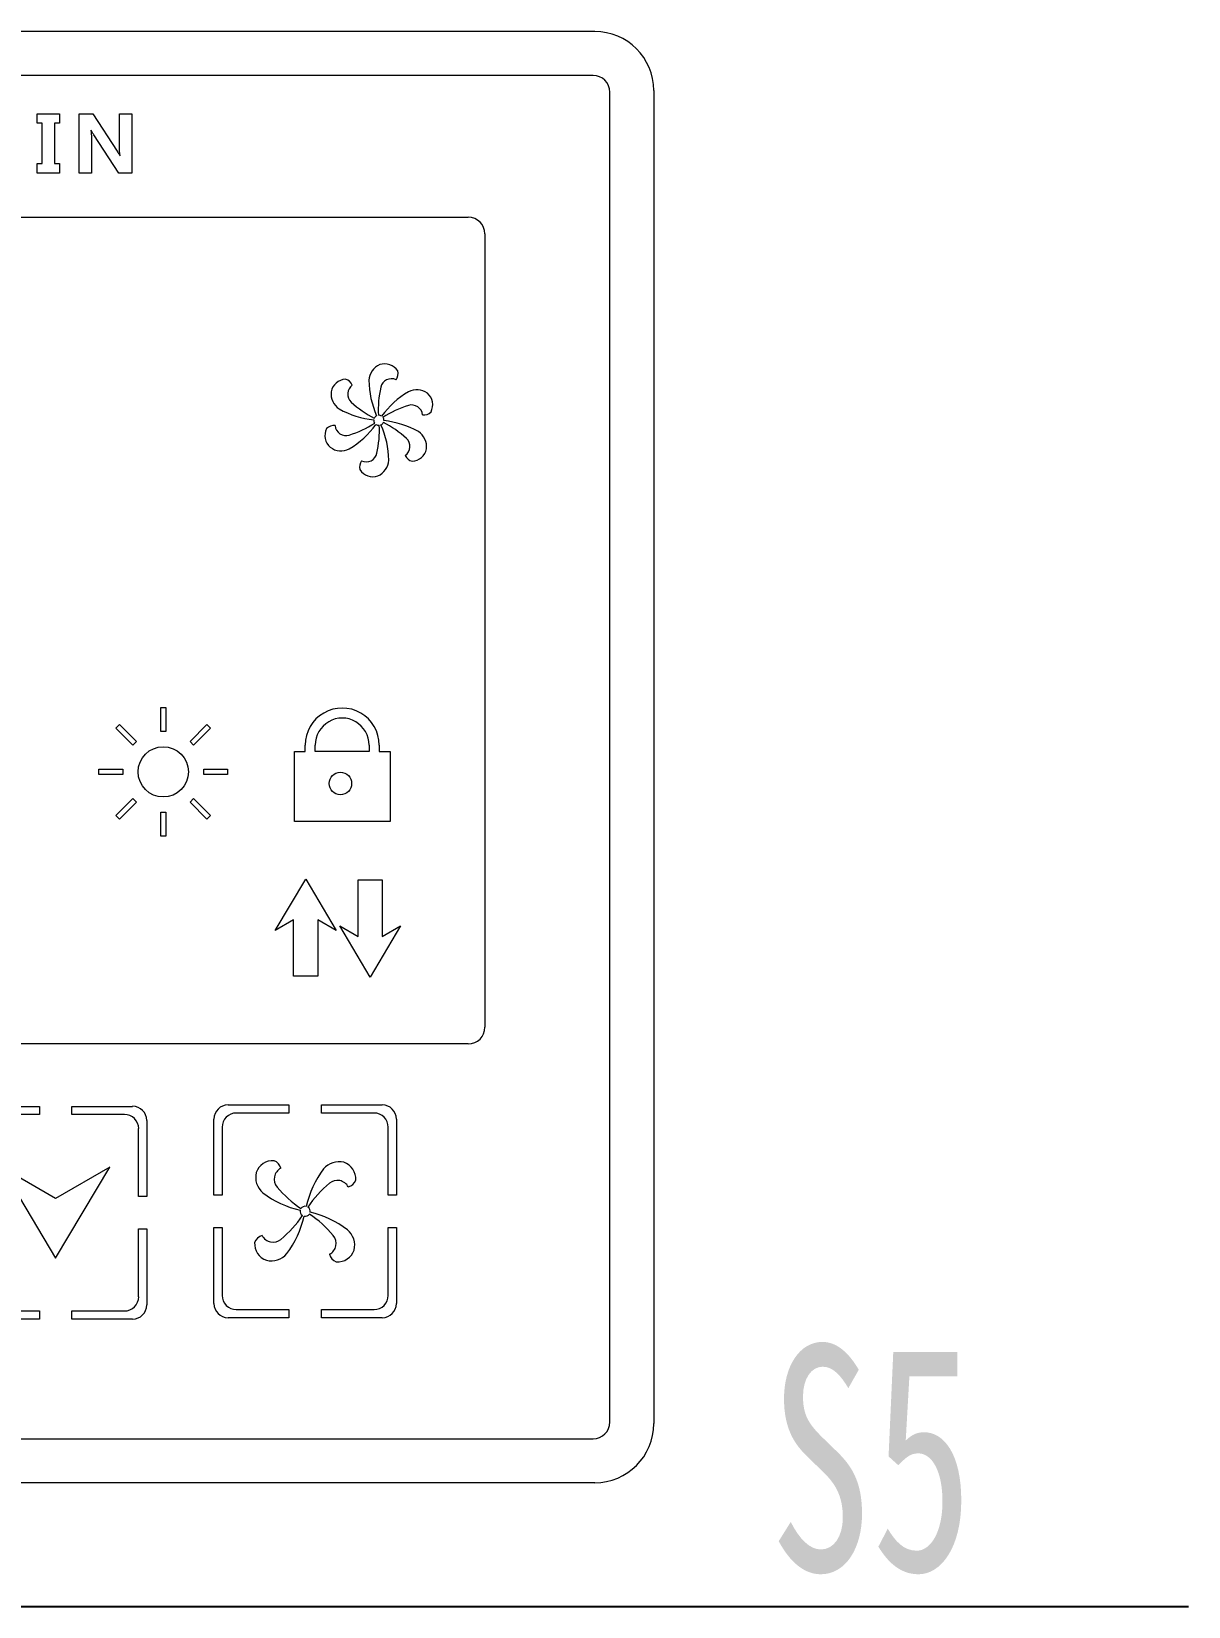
# Model space of a CAD drawing. Header units: millimetres. Extents: x 130143 to 328923, y 19139 to 134795.
# Drawn here: x 232433 to 233461, y 29815 to 31215 of the extents above; entities that cross this region are included whole.
import ezdxf

# ---------------------------------------------------------------- set-up
doc = ezdxf.new("R2010")
doc.units = ezdxf.units.MM
doc.header["$LTSCALE"] = 10
doc.layers.add('新建墙体图', color=255, linetype='Continuous')
doc.layers.add('邦威智能化', color=7, linetype='Continuous', lineweight=18)
doc.styles.add('标准', font='', dxfattribs={"width": 0.667})
doc.styles.get('标准').set_extended_font_data('仿宋_gb2312')

# ---------------------------------------------------------------- blocks, each defined once
blk = doc.blocks.new('25')
at = {"color": 7, "linetype": 'Continuous', "lineweight": 15}
for p, q in [((-26.909, 6.382), (-23.307, 6.382)), ((-23.307, 5.901), (-26.429, 5.901)), ((-23.307, 6.382), (-23.307, 5.901)), ((-21.386, 6.382), (-17.783, 6.382)), ((-21.386, 5.901), (-21.386, 6.382)), ((-18.264, 5.901), (-21.386, 5.901)), ((-12.91, 1.168), (-12.91, 5.671)), ((-12.069, 6.512), (-8.467, 6.512)), ((-8.467, 6.031), (-11.589, 6.031)), ((-8.467, 6.512), (-8.467, 6.031)), ((-6.546, 6.512), (-2.943, 6.512)), ((-6.546, 6.031), (-6.546, 6.512)), ((-3.424, 6.031), (-6.546, 6.031)), ((-2.103, 5.671), (-2.103, 1.168)), ((2.994, 6.304), (6.596, 6.304)), ((6.596, 5.824), (3.474, 5.824)), ((6.596, 6.304), (6.596, 5.824)), ((8.517, 6.304), (12.12, 6.304)), ((8.517, 5.824), (8.517, 6.304)), ((11.64, 5.824), (8.517, 5.824)), ((17.783, 6.389), (21.386, 6.389)), ((21.386, 5.908), (18.264, 5.908)), ((21.386, 6.389), (21.386, 5.908)), ((23.307, 6.389), (26.909, 6.389)), ((23.307, 5.908), (23.307, 6.389)), ((26.429, 5.908), (23.307, 5.908)), ((-27.75, 1.038), (-27.75, 5.541)), ((-27.27, 5.061), (-27.27, 1.038)), ((-17.423, 1.038), (-17.423, 5.061)), ((-16.943, 5.541), (-16.943, 1.038)), ((-12.43, 5.191), (-12.43, 1.168)), ((-2.583, 1.168), (-2.583, 5.191)), ((2.153, 0.961), (2.153, 5.464)), ((2.634, 4.983), (2.634, 0.961)), ((12.48, 0.961), (12.48, 4.983)), ((12.96, 5.464), (12.96, 0.961)), ((16.943, 1.045), (16.943, 5.548)), ((17.423, 5.068), (17.423, 1.045)), ((27.27, 1.045), (27.27, 5.068)), ((27.75, 5.548), (27.75, 1.045)), ((-22.776, 0.078), (-22.776, 3.14)), ((-21.917, 3.14), (-21.917, 0.078)), ((-10.713, -2.494), (-7.506, 2.909)), ((-7.506, 2.909), (-4.299, -2.494)), ((-24.046, 1.796), (-23.71, 2.095)), ((-23.71, 2.095), (-23.299, 2.3)), ((-23.299, 2.3), (-23.299, 1.502)), ((-21.394, 2.319), (-20.946, 2.095)), ((-21.394, 1.534), (-21.394, 2.319)), ((-20.946, 2.095), (-20.61, 1.796)), ((4.35, 2.701), (7.557, -2.701)), ((7.557, 0.847), (4.35, 2.701)), ((7.557, -2.701), (10.764, 2.701)), ((10.764, 2.701), (7.557, 0.847)), ((-27.27, 1.038), (-27.75, 1.038)), ((-24.718, 0.526), (-24.569, 0.974)), ((-24.569, 0.974), (-24.345, 1.422)), ((-24.345, 1.422), (-24.046, 1.796)), ((-23.822, 0.937), (-23.971, 0.563)), ((-23.56, 1.273), (-23.822, 0.937)), ((-23.299, 1.502), (-23.56, 1.273)), ((-21.095, 1.273), (-21.394, 1.534)), ((-20.834, 0.937), (-21.095, 1.273)), ((-20.684, 0.563), (-20.834, 0.937)), ((-20.61, 1.796), (-20.311, 1.422)), ((-20.311, 1.422), (-20.087, 0.974)), ((-20.087, 0.974), (-19.937, 0.526)), ((-16.943, 1.038), (-17.423, 1.038)), ((-12.43, 1.168), (-12.91, 1.168)), ((-2.103, 1.168), (-2.583, 1.168)), ((2.634, 0.961), (2.153, 0.961)), ((12.96, 0.961), (12.48, 0.961)), ((17.423, 1.045), (16.943, 1.045)), ((27.75, 1.045), (27.27, 1.045)), ((-24.756, 0.078), (-24.718, 0.526)), ((-24.718, -0.408), (-24.756, 0.078)), ((-23.971, 0.563), (-24.046, 0.19)), ((-24.046, 0.19), (-24.009, -0.221)), ((-20.61, 0.19), (-20.684, 0.563)), ((-20.647, -0.221), (-20.61, 0.19)), ((-19.937, 0.526), (-19.9, 0.078)), ((-19.9, 0.078), (-19.937, -0.408)), ((-27.75, -0.883), (-27.27, -0.883)), ((-27.75, -5.386), (-27.75, -0.883)), ((-27.27, -0.883), (-27.27, -4.906)), ((-24.569, -0.856), (-24.718, -0.408)), ((-24.345, -1.267), (-24.569, -0.856)), ((-24.009, -0.221), (-23.897, -0.595)), ((-23.897, -0.595), (-23.71, -0.931)), ((-23.71, -0.931), (-23.448, -1.23)), ((-21.207, -1.23), (-20.946, -0.931)), ((-20.946, -0.931), (-20.759, -0.595)), ((-20.759, -0.595), (-20.647, -0.221)), ((-20.087, -0.856), (-20.311, -1.267)), ((-19.937, -0.408), (-20.087, -0.856)), ((-17.423, -0.883), (-16.943, -0.883)), ((-17.423, -4.906), (-17.423, -0.883)), ((-16.943, -0.883), (-16.943, -5.386)), ((-12.91, -0.753), (-12.43, -0.753)), ((-12.91, -5.256), (-12.91, -0.753)), ((-12.43, -0.753), (-12.43, -4.776)), ((-7.506, -0.64), (-10.713, -2.494)), ((-4.299, -2.494), (-7.506, -0.64)), ((-2.583, -0.753), (-2.103, -0.753)), ((-2.583, -4.776), (-2.583, -0.753)), ((-2.103, -0.753), (-2.103, -5.256)), ((16.943, -0.876), (17.423, -0.876)), ((16.943, -5.379), (16.943, -0.876)), ((17.423, -0.876), (17.423, -4.899)), ((27.27, -0.876), (27.75, -0.876)), ((27.27, -4.899), (27.27, -0.876)), ((27.75, -0.876), (27.75, -5.379)), ((-24.046, -1.641), (-24.345, -1.267)), ((-23.672, -1.939), (-24.046, -1.641)), ((-23.448, -1.23), (-23.112, -1.454)), ((-23.112, -1.454), (-22.739, -1.603)), ((-22.739, -1.603), (-22.328, -1.641)), ((-22.328, -1.641), (-21.917, -1.603)), ((-21.917, -1.603), (-21.543, -1.454)), ((-21.543, -1.454), (-21.207, -1.23)), ((-20.61, -1.641), (-20.983, -1.939)), ((-20.311, -1.267), (-20.61, -1.641)), ((2.153, -0.961), (2.634, -0.961)), ((2.153, -5.464), (2.153, -0.961)), ((2.634, -0.961), (2.634, -4.983)), ((12.48, -0.961), (12.96, -0.961)), ((12.48, -4.983), (12.48, -0.961)), ((12.96, -0.961), (12.96, -5.464)), ((-23.262, -2.164), (-23.672, -1.939)), ((-22.813, -2.313), (-23.262, -2.164)), ((-22.328, -2.35), (-22.813, -2.313)), ((-21.842, -2.313), (-22.328, -2.35)), ((-21.394, -2.164), (-21.842, -2.313)), ((-20.983, -1.939), (-21.394, -2.164)), ((-23.307, -6.227), (-26.909, -6.227)), ((-26.429, -5.746), (-23.307, -5.746)), ((-23.307, -5.746), (-23.307, -6.227)), ((-21.386, -5.746), (-18.264, -5.746)), ((-21.386, -6.227), (-21.386, -5.746)), ((-17.783, -6.227), (-21.386, -6.227)), ((-8.467, -6.096), (-12.069, -6.096)), ((-11.589, -5.616), (-8.467, -5.616)), ((-8.467, -5.616), (-8.467, -6.096)), ((-6.546, -5.616), (-3.424, -5.616)), ((-6.546, -6.096), (-6.546, -5.616)), ((-2.943, -6.096), (-6.546, -6.096)), ((6.596, -6.304), (2.994, -6.304)), ((3.474, -5.824), (6.596, -5.824)), ((6.596, -5.824), (6.596, -6.304)), ((8.517, -5.824), (11.64, -5.824)), ((8.517, -6.304), (8.517, -5.824)), ((12.12, -6.304), (8.517, -6.304)), ((21.386, -6.22), (17.783, -6.22)), ((18.264, -5.739), (21.386, -5.739)), ((21.386, -5.739), (21.386, -6.22)), ((23.307, -5.739), (26.429, -5.739)), ((23.307, -6.22), (23.307, -5.739)), ((26.909, -6.22), (23.307, -6.22))]:
    blk.add_line(p, q, dxfattribs=at)
for centre, radius, start, end in [((-26.909, 5.541), 0.841, 90, 180), ((-26.909, 5.541), 0.841, 90, 180), ((-26.429, 5.061), 0.841, 90, 180), ((-26.429, 5.061), 0.841, 90, 180), ((-18.264, 5.061), 0.841, 0, 90), ((-18.264, 5.061), 0.841, 0, 90), ((-17.783, 5.541), 0.841, 0, 90), ((-17.783, 5.541), 0.841, 0, 90), ((-12.069, 5.671), 0.841, 90, 180), ((-12.069, 5.671), 0.841, 90, 180), ((-11.589, 5.191), 0.841, 90, 180), ((-11.589, 5.191), 0.841, 90, 180), ((-3.424, 5.191), 0.841, 0, 90), ((-3.424, 5.191), 0.841, 0, 90), ((-2.943, 5.671), 0.841, 0, 90), ((-2.943, 5.671), 0.841, 0, 90), ((2.994, 5.464), 0.841, 90, 180), ((2.994, 5.464), 0.841, 90, 180), ((3.474, 4.983), 0.841, 90, 180), ((3.474, 4.983), 0.841, 90, 180), ((11.64, 4.983), 0.841, 0, 90), ((11.64, 4.983), 0.841, 0, 90), ((12.12, 5.464), 0.841, 0, 90), ((12.12, 5.464), 0.841, 0, 90), ((17.783, 5.548), 0.841, 90, 180), ((17.783, 5.548), 0.841, 90, 180), ((18.264, 5.068), 0.841, 90, 180), ((18.264, 5.068), 0.841, 90, 180), ((26.429, 5.068), 0.841, 0, 90), ((26.429, 5.068), 0.841, 0, 90), ((26.909, 5.548), 0.841, 360, 90), ((26.909, 5.548), 0.841, 360, 90), ((-22.346, 3.14), 0.43, 0, 180), ((-22.346, 3.14), 0.43, 0, 180), ((20.425, 2.044), 1.037, 85.69551, 160.98824), ((20.425, 2.044), 1.037, 85.69551, 160.98824), ((20.289, 2.483), 0.632, 13.86111, 70.22593), ((20.289, 2.483), 0.632, 13.86111, 70.22593), ((24.365, 1.798), 1.221, 76.78969, 139.25463), ((24.365, 1.798), 1.221, 76.78969, 139.25463), ((24.306, 2.006), 1.037, 355.69551, 70.98824), ((24.306, 2.006), 1.037, 355.69551, 70.98824), ((20.633, 2.103), 1.221, 166.78969, 229.25463), ((20.633, 2.103), 1.221, 166.78969, 229.25463), ((21.246, 1.988), 0.732, 117.9271, 219.61662), ((21.246, 1.988), 0.732, 117.9271, 219.61662), ((28.092, -0.922), 5.831, 142.91956, 167.14708), ((28.092, -0.922), 5.831, 142.91956, 167.14708), ((24.25, 1.185), 0.732, 27.9271, 129.61662), ((24.25, 1.185), 0.732, 27.9271, 129.61662), ((24.745, 2.142), 0.632, 283.86111, 340.22593), ((24.745, 2.142), 0.632, 283.86111, 340.22593), ((23.352, 5.83), 5.831, 232.91956, 257.14708), ((23.352, 5.83), 5.831, 232.91956, 257.14708), ((25.983, 5.98), 6.926, 220.06228, 235.87043), ((25.983, 5.98), 6.926, 220.06228, 235.87043), ((28.241, -3.552), 6.926, 130.06228, 145.87043), ((28.241, -3.552), 6.926, 130.06228, 145.87043), ((-22.346, 0.078), 0.43, 180, 360), ((-22.346, 0.078), 0.43, 180, 360), ((22.346, 0.084), 0.297, 168.21805, 237.10036), ((22.346, 0.084), 0.297, 168.21805, 237.10036), ((22.346, 0.084), 0.297, 78.21805, 147.10036), ((22.346, 0.084), 0.297, 78.21805, 147.10036), ((22.346, 0.084), 0.297, 348.21805, 57.10036), ((22.346, 0.084), 0.297, 348.21805, 57.10036), ((21.34, -5.661), 5.831, 52.91956, 77.14708), ((21.34, -5.661), 5.831, 52.91956, 77.14708), ((16.451, 3.721), 6.926, 310.06228, 325.87043), ((16.451, 3.721), 6.926, 310.06228, 325.87043), ((16.601, 1.09), 5.831, 322.91956, 347.14708), ((16.601, 1.09), 5.831, 322.91956, 347.14708), ((22.346, 0.084), 0.297, 258.21805, 327.10036), ((22.346, 0.084), 0.297, 258.21805, 327.10036), ((18.71, -5.811), 6.926, 40.06228, 55.87043), ((18.71, -5.811), 6.926, 40.06228, 55.87043), ((20.387, -1.837), 1.037, 175.69551, 250.98824), ((20.387, -1.837), 1.037, 175.69551, 250.98824), ((19.948, -1.973), 0.632, 103.86111, 160.22593), ((19.948, -1.973), 0.632, 103.86111, 160.22593), ((20.443, -1.016), 0.732, 207.9271, 309.61662), ((20.443, -1.016), 0.732, 207.9271, 309.61662), ((23.447, -1.819), 0.732, 297.9271, 39.61662), ((23.447, -1.819), 0.732, 297.9271, 39.61662), ((24.06, -1.934), 1.221, 346.78969, 49.25463), ((24.06, -1.934), 1.221, 346.78969, 49.25463), ((20.328, -1.629), 1.221, 256.78969, 319.25463), ((20.328, -1.629), 1.221, 256.78969, 319.25463), ((24.404, -2.314), 0.632, 193.86111, 250.22593), ((24.404, -2.314), 0.632, 193.86111, 250.22593), ((24.268, -1.875), 1.037, 265.69551, 340.98824), ((24.268, -1.875), 1.037, 265.69551, 340.98824), ((-26.909, -5.386), 0.841, 180, 270), ((-26.909, -5.386), 0.841, 180, 270), ((-26.429, -4.906), 0.841, 180, 270), ((-26.429, -4.906), 0.841, 180, 270), ((-18.264, -4.906), 0.841, 270, 0), ((-18.264, -4.906), 0.841, 270, 0), ((-17.783, -5.386), 0.841, 270, 0), ((-17.783, -5.386), 0.841, 270, 0), ((-12.069, -5.256), 0.841, 180, 270), ((-12.069, -5.256), 0.841, 180, 270), ((-11.589, -4.776), 0.841, 180, 270), ((-11.589, -4.776), 0.841, 180, 270), ((-3.424, -4.776), 0.841, 270, 360), ((-3.424, -4.776), 0.841, 270, 360), ((-2.943, -5.256), 0.841, 270, 0), ((-2.943, -5.256), 0.841, 270, 0), ((2.994, -5.464), 0.841, 180, 270), ((2.994, -5.464), 0.841, 180, 270), ((3.474, -4.983), 0.841, 180, 270), ((3.474, -4.983), 0.841, 180, 270), ((11.64, -4.983), 0.841, 270, 0), ((11.64, -4.983), 0.841, 270, 0), ((12.12, -5.464), 0.841, 270, 0), ((12.12, -5.464), 0.841, 270, 0), ((17.783, -5.379), 0.841, 180, 270), ((17.783, -5.379), 0.841, 180, 270), ((18.264, -4.899), 0.841, 180, 270), ((18.264, -4.899), 0.841, 180, 270), ((26.429, -4.899), 0.841, 270, 0), ((26.429, -4.899), 0.841, 270, 0), ((26.909, -5.379), 0.841, 270, 0), ((26.909, -5.379), 0.841, 270, 0)]:
    blk.add_arc(centre, radius, start, end, dxfattribs=at)

msp = doc.modelspace()

# ---------------------------------------------------------------- linework, layer by layer
at = {"layer": '新建墙体图'}
msp.add_line((231639.48094, 29815.10407), (233460.81846, 29815.10407), dxfattribs=at)
at = {"layer": '邦威智能化'}
for p, q in [((232933.08748, 31215.1403), (231748.08748, 31215.1403)), ((232985.58748, 31162.6403), (232985.58748, 29977.6403)), ((232933.08748, 29925.1403), (231748.08748, 29925.1403))]:
    msp.add_line(p, q, dxfattribs=at)
at = {"layer": '邦威智能化', "color": 7, "linetype": 'Continuous', "lineweight": 15}
for p, q in [((232931.58748, 31176.1403), (231749.58748, 31176.1403)), ((232946.58748, 29979.1403), (232946.58748, 31161.1403)), ((232437.68504, 31141.84762), (232457.5326, 31141.84762)), ((232437.68504, 31133.52445), (232437.68504, 31141.84762)), ((232457.5326, 31141.84762), (232457.5326, 31133.52445)), ((232474.94724, 31141.84762), (232487.16189, 31141.84762)), ((232474.94724, 31089.34762), (232474.94724, 31141.84762)), ((232487.16189, 31141.84762), (232508.62007, 31108.83504)), ((232510.8009, 31111.91621), (232510.8009, 31141.84762)), ((232510.8009, 31141.84762), (232521.68504, 31141.84762)), ((232521.68504, 31141.84762), (232521.68504, 31089.34762)), ((232442.16675, 31133.52445), (232437.68504, 31133.52445)), ((232442.16675, 31097.67079), (232442.16675, 31133.52445)), ((232453.0509, 31133.52445), (232453.0509, 31097.67079)), ((232457.5326, 31133.52445), (232453.0509, 31133.52445)), ((232485.43123, 31127.58218), (232485.26117, 31127.58218)), ((232510.21067, 31089.34762), (232487.94219, 31123.31055)), ((232485.83138, 31119.20899), (232485.83138, 31089.34762)), ((232437.68504, 31097.67079), (232442.16675, 31097.67079)), ((232437.68504, 31089.34762), (232437.68504, 31097.67079)), ((232453.0509, 31097.67079), (232457.5326, 31097.67079)), ((232457.5326, 31097.67079), (232457.5326, 31089.34762)), ((232511.23106, 31104.66345), (232511.40112, 31104.66345)), ((232457.5326, 31089.34762), (232437.68504, 31089.34762)), ((232485.83138, 31089.34762), (232474.94724, 31089.34762)), ((232521.68504, 31089.34762), (232510.21067, 31089.34762)), ((231860.58748, 31050.1403), (232820.58748, 31050.1403)), ((232835.58748, 31035.1403), (232835.58748, 30330.14029)), ((232547.40019, 30614.24391), (232551.90019, 30614.24391)), ((232547.40019, 30592.98367), (232547.40019, 30614.24391)), ((232551.90019, 30614.24391), (232551.90019, 30592.98367)), ((232507.61325, 30595.89966), (232510.79524, 30599.08164)), ((232522.64651, 30580.8664), (232507.61325, 30595.89966)), ((232510.79524, 30599.08164), (232525.82849, 30584.04838)), ((232551.90019, 30592.98367), (232547.40019, 30592.98367)), ((232573.47189, 30584.04838), (232588.50514, 30599.08164)), ((232591.68712, 30595.89966), (232576.65387, 30580.8664)), ((232588.50514, 30599.08164), (232591.68712, 30595.89966)), ((232525.82849, 30584.04838), (232522.64651, 30580.8664)), ((232576.65387, 30580.8664), (232573.47189, 30584.04838)), ((232675.85323, 30575.05793), (232675.85323, 30580.83804)), ((232684.76109, 30575.05793), (232684.76109, 30580.83811)), ((232732.61504, 30580.83811), (232732.61504, 30575.05793)), ((232741.5229, 30580.83804), (232741.5229, 30575.05793)), ((232666.17884, 30575.05793), (232675.85323, 30575.05793)), ((232666.17884, 30513.03923), (232666.17884, 30575.05793)), ((232732.61504, 30575.05793), (232684.76109, 30575.05793)), ((232741.5229, 30575.05793), (232751.19729, 30575.05793)), ((232751.19729, 30575.05793), (232751.19729, 30513.03923)), ((232492.45099, 30559.2947), (232513.71122, 30559.2947)), ((232492.45099, 30554.7947), (232492.45099, 30559.2947)), ((232513.71122, 30554.7947), (232492.45099, 30554.7947)), ((232513.71122, 30559.2947), (232513.71122, 30554.7947)), ((232585.58916, 30554.7947), (232585.58916, 30559.2947)), ((232585.58916, 30559.2947), (232606.84939, 30559.2947)), ((232606.84939, 30554.7947), (232585.58916, 30554.7947)), ((232606.84939, 30559.2947), (232606.84939, 30554.7947)), ((232507.61325, 30518.18975), (232522.64651, 30533.22301)), ((232525.82849, 30530.04103), (232510.79524, 30515.00777)), ((232522.64651, 30533.22301), (232525.82849, 30530.04103)), ((232547.40019, 30521.10574), (232551.90019, 30521.10574)), ((232547.40019, 30499.8455), (232547.40019, 30521.10574)), ((232551.90019, 30521.10574), (232551.90019, 30499.8455)), ((232573.47189, 30530.04103), (232576.65387, 30533.22301)), ((232588.50514, 30515.00777), (232573.47189, 30530.04103)), ((232576.65387, 30533.22301), (232591.68712, 30518.18975)), ((232510.79524, 30515.00777), (232507.61325, 30518.18975)), ((232591.68712, 30518.18975), (232588.50514, 30515.00777)), ((232751.19729, 30513.03923), (232666.17884, 30513.03923)), ((232551.90019, 30499.8455), (232547.40019, 30499.8455)), ((232649.18494, 30416.00104), (232676.22591, 30461.55368)), ((232676.22591, 30461.55368), (232703.26687, 30416.00104)), ((232722.89746, 30410.74485), (232722.89746, 30460.94064)), ((232722.89746, 30460.94064), (232744.24599, 30460.94064)), ((232744.24599, 30460.94064), (232744.24599, 30410.74485)), ((232665.55164, 30425.46252), (232649.18494, 30416.00104)), ((232665.55164, 30375.26673), (232665.55164, 30425.46252)), ((232686.90017, 30425.46252), (232686.90017, 30375.26673)), ((232703.26687, 30416.00104), (232686.90017, 30425.46252)), ((232706.53075, 30420.20633), (232722.89746, 30410.74485)), ((232733.57172, 30374.6537), (232706.53075, 30420.20633)), ((232760.61269, 30420.20633), (232733.57172, 30374.6537)), ((232744.24599, 30410.74485), (232760.61269, 30420.20633)), ((232686.90017, 30375.26673), (232665.55164, 30375.26673)), ((232820.58748, 30315.1403), (231860.58748, 30315.1403)), ((231749.58748, 29964.1403), (232931.58748, 29964.1403))]:
    msp.add_line(p, q, dxfattribs=at)
for centre, radius in [((232549.65019, 30557.0447), 22.35081), ((232549.65019, 30557.0447), 22.35081), ((232707.06779, 30546.61812), 10.0034), ((232707.06779, 30546.61812), 10.0034)]:
    msp.add_circle(centre, radius, dxfattribs=at)
at = {"layer": '邦威智能化'}
for centre, start, end in [((232933.08748, 31162.6403), 0, 90), ((232933.08748, 29977.6403), 270, 360)]:
    msp.add_arc(centre, 52.5, start, end, dxfattribs=at)
at = {"layer": '邦威智能化', "color": 7, "linetype": 'Continuous', "lineweight": 15}
for centre, radius, start, end in [((232931.58748, 31161.1403), 15, 0, 90), ((232931.58748, 31161.1403), 15, 0, 90), ((232820.58748, 31035.1403), 15, 0, 90), ((232820.58748, 31035.1403), 15, 0, 90), ((232748.71645, 30904.12876), 16.30623, 114.26174769, 176.7266881), ((232748.71645, 30904.12876), 16.30623, 114.26174769, 176.7266881), ((232746.40164, 30905.85763), 13.84982, 33.16757317, 108.46029822), ((232746.40164, 30905.85763), 13.84982, 33.16757317, 108.46029822), ((232749.95223, 30910.86827), 8.44229, 321.33317402, 17.69799656), ((232749.95223, 30910.86827), 8.44229, 321.33317402, 17.69799656), ((232712.38499, 30892.17973), 13.84982, 93.16757318, 168.46029822), ((232712.38499, 30892.17973), 13.84982, 93.16757318, 168.46029822), ((232709.82094, 30897.75995), 8.44229, 21.33317402, 77.69799656), ((232709.82094, 30897.75995), 8.44229, 21.33317402, 77.69799656), ((232723.34738, 30892.86286), 9.77544, 125.39916244, 227.08868415), ((232723.34738, 30892.86286), 9.77544, 125.39916244, 227.08868415), ((232810.3374, 30905.59229), 77.90239, 180.39162021, 204.26045888), ((232810.3374, 30905.59229), 77.90239, 180.39162021, 204.26045888), ((232833.30343, 30878.91482), 92.53882, 167.53433927, 183.04052034), ((232833.30343, 30878.91482), 92.53882, 167.53433927, 183.04052034), ((232752.47445, 30896.70549), 9.77544, 65.39916244, 167.08868415), ((232752.47445, 30896.70549), 9.77544, 65.39916244, 167.08868415), ((232715.03964, 30893.31998), 16.30623, 174.26174769, 236.7266881), ((232715.03964, 30893.31998), 16.30623, 174.26174769, 236.7266881), ((232779.16904, 30953.96748), 92.53882, 227.53433927, 243.04052034), ((232779.16904, 30953.96748), 92.53882, 227.53433927, 243.04052034), ((232806.99347, 30827.73464), 77.90239, 120.39162021, 144.26045888), ((232806.99347, 30827.73464), 77.90239, 120.39162021, 144.26045888), ((232774.91554, 30880.36818), 16.30623, 54.26174769, 116.7266881), ((232774.91554, 30880.36818), 16.30623, 54.26174769, 116.7266881), ((232775.25538, 30883.2373), 13.84982, 333.16757317, 48.46029822), ((232775.25538, 30883.2373), 13.84982, 333.16757317, 48.46029822), ((232744.58266, 30947.41705), 77.90239, 240.39162021, 264.26045888), ((232744.58266, 30947.41705), 77.90239, 240.39162021, 264.26045888), ((232741.23873, 30869.5594), 4.46024, 115.55340812, 154.42144031), ((232741.23873, 30869.5594), 4.46024, 115.55340812, 154.42144031), ((232741.23873, 30869.5594), 4.46024, 55.55340812, 94.42144031), ((232741.23873, 30869.5594), 4.46024, 55.55340812, 94.42144031), ((232795.37311, 30794.50674), 92.53882, 107.53433927, 123.04052034), ((232795.37311, 30794.50674), 92.53882, 107.53433927, 123.04052034), ((232741.23873, 30869.5594), 4.46024, 355.55340812, 34.42144031), ((232741.23873, 30869.5594), 4.46024, 355.55340812, 34.42144031), ((232770.36579, 30873.40202), 9.77544, 5.39916244, 107.08868415), ((232770.36579, 30873.40202), 9.77544, 5.39916244, 107.08868415), ((232781.37002, 30882.66771), 8.44229, 261.33317402, 317.69799656), ((232781.37002, 30882.66771), 8.44229, 261.33317402, 317.69799656), ((232707.22208, 30855.88149), 13.84982, 153.16757317, 228.46029822), ((232707.22208, 30855.88149), 13.84982, 153.16757317, 228.46029822), ((232701.10744, 30856.45108), 8.44229, 81.33317402, 137.69799656), ((232701.10744, 30856.45108), 8.44229, 81.33317402, 137.69799656), ((232712.11166, 30865.71677), 9.77544, 185.39916244, 287.08868415), ((232712.11166, 30865.71677), 9.77544, 185.39916244, 287.08868415), ((232675.48399, 30911.38415), 77.90239, 300.39162021, 324.26045888), ((232675.48399, 30911.38415), 77.90239, 300.39162021, 324.26045888), ((232687.10434, 30944.61206), 92.53882, 287.53433927, 303.04052034), ((232687.10434, 30944.61206), 92.53882, 287.53433927, 303.04052034), ((232741.23873, 30869.5594), 4.46024, 175.55340812, 214.42144031), ((232741.23873, 30869.5594), 4.46024, 175.55340812, 214.42144031), ((232741.23873, 30869.5594), 4.46024, 235.55340812, 274.42144031), ((232741.23873, 30869.5594), 4.46024, 235.55340812, 274.42144031), ((232649.17402, 30860.20397), 92.53882, 347.53433927, 3.04052034), ((232649.17402, 30860.20397), 92.53882, 347.53433927, 3.04052034), ((232741.23873, 30869.5594), 4.46024, 295.55340812, 334.42144031), ((232741.23873, 30869.5594), 4.46024, 295.55340812, 334.42144031), ((232672.14006, 30833.5265), 77.90239, 0.39162021, 24.26045888), ((232672.14006, 30833.5265), 77.90239, 0.39162021, 24.26045888), ((232703.30841, 30785.15131), 92.53882, 47.53433927, 63.04052034), ((232703.30841, 30785.15131), 92.53882, 47.53433927, 63.04052034), ((232737.8948, 30791.70174), 77.90239, 60.39162021, 84.26045888), ((232737.8948, 30791.70174), 77.90239, 60.39162021, 84.26045888), ((232767.43781, 30845.79882), 16.30623, 354.26174769, 56.7266881), ((232767.43781, 30845.79882), 16.30623, 354.26174769, 56.7266881), ((232707.56192, 30858.75061), 16.30623, 234.26174769, 296.7266881), ((232707.56192, 30858.75061), 16.30623, 234.26174769, 296.7266881), ((232759.13007, 30846.25593), 9.77544, 305.39916244, 47.08868415), ((232759.13007, 30846.25593), 9.77544, 305.39916244, 47.08868415), ((232770.09246, 30846.93907), 13.84982, 273.16757318, 348.46029822), ((232770.09246, 30846.93907), 13.84982, 273.16757318, 348.46029822), ((232732.52522, 30828.25052), 8.44229, 141.33317402, 197.69799656), ((232732.52522, 30828.25052), 8.44229, 141.33317402, 197.69799656), ((232730.003, 30842.41331), 9.77544, 245.39916244, 347.08868415), ((232730.003, 30842.41331), 9.77544, 245.39916244, 347.08868415), ((232733.761, 30834.99003), 16.30623, 294.26174769, 356.7266881), ((232733.761, 30834.99003), 16.30623, 294.26174769, 356.7266881), ((232772.65651, 30841.35884), 8.44229, 201.33317402, 257.69799656), ((232772.65651, 30841.35884), 8.44229, 201.33317402, 257.69799656), ((232736.07582, 30833.26116), 13.84982, 213.16757317, 288.46029822), ((232736.07582, 30833.26116), 13.84982, 213.16757317, 288.46029822), ((232708.68807, 30580.92267), 32.83494, 359.8523367, 180.1476633), ((232708.68807, 30580.92267), 32.83494, 359.8523367, 180.1476633), ((232708.68807, 30580.89828), 23.92705, 359.85590877, 180.14409123), ((232708.68807, 30580.89828), 23.92705, 359.85590877, 180.14409123), ((232820.58748, 30330.1403), 15, 270, 0), ((232820.58748, 30330.1403), 15, 270, 0), ((232931.58748, 29979.1403), 15, 270, 0), ((232931.58748, 29979.1403), 15, 270, 0)]:
    msp.add_arc(centre, radius, start, end, dxfattribs=at)
for points, knots in [([(232485.26117, 31127.58218), (232485.30608, 31127.34236), (232485.40185, 31126.83089), (232485.52007, 31126.01353), (232485.61871, 31125.10256), (232485.69743, 31124.10171), (232485.75728, 31123.01098), (232485.79307, 31121.8268), (232485.82697, 31120.54969), (232485.82988, 31119.66586), (232485.83138, 31119.20899)], [0, 0, 0, 0, 179.93331745, 383.7445468675, 608.888810287, 855.6053580917, 1124.0757737181, 1414.4408313068, 1729.3187346209, 2066.2529393964, 2066.2529393964, 2066.2529393964, 2066.2529393964]), ([(232485.26117, 31127.58218), (232485.30608, 31127.34236), (232485.40185, 31126.83089), (232485.52007, 31126.01353), (232485.61871, 31125.10256), (232485.69743, 31124.10171), (232485.75728, 31123.01098), (232485.79307, 31121.8268), (232485.82697, 31120.54969), (232485.82988, 31119.66586), (232485.83138, 31119.20899)], [0, 0, 0, 0, 179.93331745, 383.7445468675, 608.888810287, 855.6053580917, 1124.0757737181, 1414.4408313068, 1729.3187346209, 2066.2529393964, 2066.2529393964, 2066.2529393964, 2066.2529393964]), ([(232487.94219, 31123.31055), (232487.6689, 31123.72874), (232487.15499, 31124.51511), (232486.47869, 31125.65237), (232485.89672, 31126.64852), (232485.57833, 31127.28715), (232485.43123, 31127.58218)], [0, 0, 0, 0, 333.9602451603, 627.9956491142, 884.6235828915, 1104.9859516019, 1104.9859516019, 1104.9859516019, 1104.9859516019]), ([(232487.94219, 31123.31055), (232487.6689, 31123.72874), (232487.15499, 31124.51511), (232486.47869, 31125.65237), (232485.89672, 31126.64852), (232485.57833, 31127.28715), (232485.43123, 31127.58218)], [0, 0, 0, 0, 333.9602451603, 627.9956491142, 884.6235828915, 1104.9859516019, 1104.9859516019, 1104.9859516019, 1104.9859516019]), ([(232508.62007, 31108.83504), (232508.7901, 31108.57493), (232509.1145, 31108.07869), (232509.57701, 31107.372), (232509.97353, 31106.73065), (232510.32348, 31106.17035), (232510.6277, 31105.68933), (232510.87287, 31105.27957), (232511.08003, 31104.95206), (232511.18539, 31104.75073), (232511.23106, 31104.66345)], [0, 0, 0, 0, 395.7560558587, 755.015477475, 1075.5151927829, 1355.9524436773, 1596.3272301582, 1800.2530933271, 1964.1195287547, 2089.5205000185, 2089.5205000185, 2089.5205000185, 2089.5205000185]), ([(232508.62007, 31108.83504), (232508.7901, 31108.57493), (232509.1145, 31108.07869), (232509.57701, 31107.372), (232509.97353, 31106.73065), (232510.32348, 31106.17035), (232510.6277, 31105.68933), (232510.87287, 31105.27957), (232511.08003, 31104.95206), (232511.18539, 31104.75073), (232511.23106, 31104.66345)], [0, 0, 0, 0, 395.7560558587, 755.015477475, 1075.5151927829, 1355.9524436773, 1596.3272301582, 1800.2530933271, 1964.1195287547, 2089.5205000185, 2089.5205000185, 2089.5205000185, 2089.5205000185]), ([(232511.40112, 31104.66345), (232511.35153, 31104.83952), (232511.24302, 31105.22473), (232511.13469, 31105.86575), (232511.01634, 31106.60784), (232510.94836, 31107.46078), (232510.86973, 31108.42034), (232510.8404, 31109.4919), (232510.80476, 31110.66884), (232510.80222, 31111.48934), (232510.8009, 31111.91621)], [0, 0, 0, 0, 157.148096764, 343.8160715554, 558.2850785044, 803.0340427283, 1078.9708273049, 1385.9252653757, 1724.3087870706, 2091.2615062939, 2091.2615062939, 2091.2615062939, 2091.2615062939]), ([(232511.40112, 31104.66345), (232511.35153, 31104.83952), (232511.24302, 31105.22473), (232511.13469, 31105.86575), (232511.01634, 31106.60784), (232510.94836, 31107.46078), (232510.86973, 31108.42034), (232510.8404, 31109.4919), (232510.80476, 31110.66884), (232510.80222, 31111.48934), (232510.8009, 31111.91621)], [0, 0, 0, 0, 157.148096764, 343.8160715554, 558.2850785044, 803.0340427283, 1078.9708273049, 1385.9252653757, 1724.3087870706, 2091.2615062939, 2091.2615062939, 2091.2615062939, 2091.2615062939])]:
    msp.add_open_spline(points, degree=3, knots=knots, dxfattribs=at)

# ---------------------------------------------------------------- block references
at = {"layer": '邦威智能化', "xscale": 15, "yscale": 15, "zscale": 15}
msp.add_blockref('25', (232340.58748, 30165.1403), dxfattribs=at)

# ---------------------------------------------------------------- texts
at = {"layer": '邦威智能化', "linetype": 'Continuous', "lineweight": 0, "insert": (233088.27958, 30047.02197), "char_height": 200, "width": 561.1486717, "attachment_point": 1, "style": '标准'}
msp.add_mtext('{\\fSimHei|b0|i0|c134|p49;S5}', dxfattribs=at)

doc.saveas('drawing.dxf')
